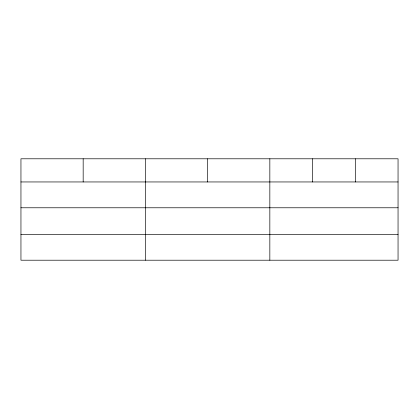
<?xml version="1.0" encoding="UTF-8"?>
<svg xmlns="http://www.w3.org/2000/svg" width="419" height="419" viewBox="0 0 419 419"><rect width="100%" height="100%" fill="white"/><g stroke="black" fill="none" stroke-linecap="round" stroke-linejoin="round"><path stroke-width="0.63" d="M398.05 207.777L398.05 158.791L20.95 158.791L20.95 260.209L398.05 260.209L398.05 207.777L20.95 207.777M20.95 181.951L398.05 181.951M20.95 234.383L398.05 234.383M355.312 158.791L355.312 181.951M312.574 158.791L312.574 181.951M269.836 158.791L269.836 260.209M207.615 158.791L207.615 181.951M145.393 158.791L145.393 260.209M83.172 158.791L83.172 181.951"/></g></svg>
